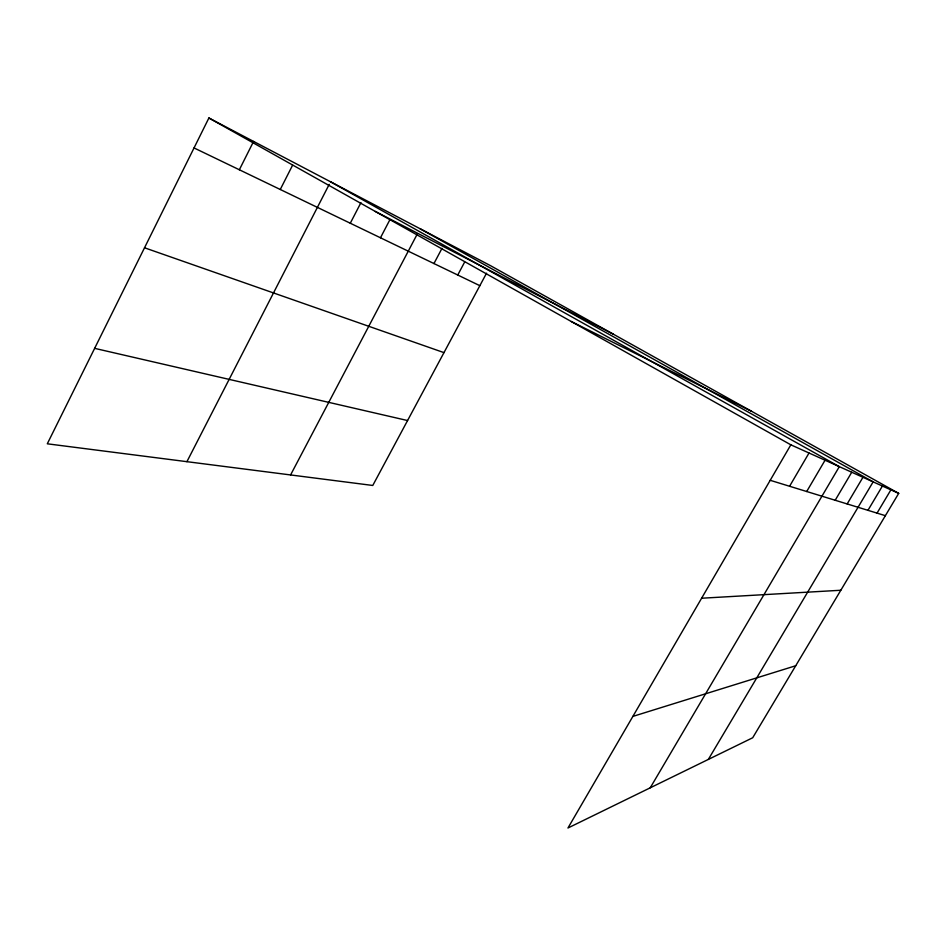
<?xml version="1.0" encoding="UTF-8"?>
<svg xmlns="http://www.w3.org/2000/svg" width="946" height="946" viewBox="0 0 946 946"><rect width="100%" height="100%" fill="white"/><g stroke="black" fill="none" stroke-linecap="round" stroke-linejoin="round"><path stroke-width="1.42" d="M898.7 493.374L790.844 444.821L567.955 828.01L752.697 737.762L898.7 493.374L490.572 265.696L208.889 117.99L47.3 443.804L372.771 485.464L486.551 273.181M239.35 169.772L253.575 141.427M280.264 189.484L292.621 165.148M186.918 461.672L329.22 184.34M350.28 223.232L360.946 202.633M380.469 237.777L389.977 219.567M290.588 474.939L417.446 233.709M433.942 263.556L442.007 248.325M457.746 275.014L464.652 262.054M789.591 486.256L809.019 453.004M806.702 491.518L825.054 460.229M650.245 787.805L839.327 466.65L330.532 181.774M835.188 500.257L851.743 472.243M847.167 503.934L862.953 477.292M708.341 759.425L873.134 481.869L420.071 228.731M867.955 510.32L882.405 486.043M877.037 513.11L890.896 489.862M632.874 716.406L795.716 665.748M701.613 598.227L840.828 590.257M94.647 348.353L407.572 420.544M770.21 480.308L885.385 515.676M144.525 247.781L443.97 352.622M194.036 147.931L479.859 285.68M571.23 321.486L751.491 411.25M375.243 211.419L613.292 334.163M208.889 117.99L790.844 444.821"/></g></svg>
